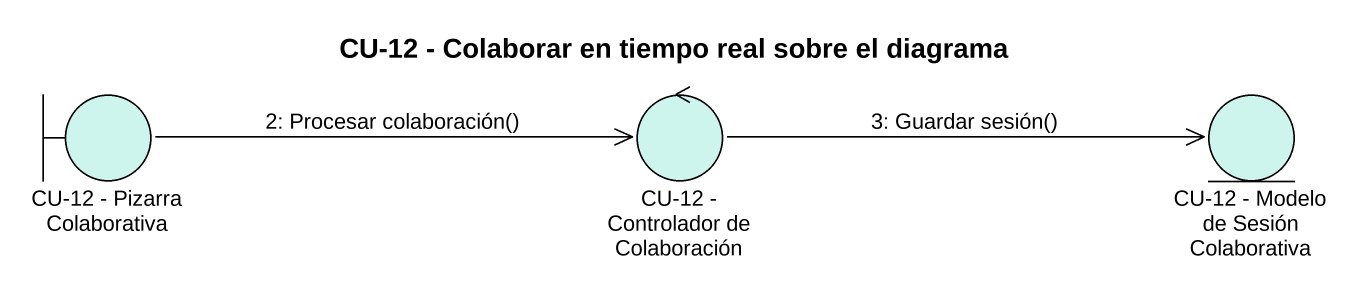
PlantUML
@startuml
title CU-12 - Colaborar en tiempo real sobre el diagrama
boundary "CU-12 - Pizarra Colaborativa" as CU_12_Pizarra_Colaborativa #CDF5EE
control "CU-12 - Controlador de Colaboración" as CU_12_Controlador_de #CDF5EE
entity "CU-12 - Modelo de Sesión Colaborativa" as CU_12_Modelo_de_Sesión #CDF5EE
CU_12_Pizarra_Colaborativa -right-> CU_12_Controlador_de : 2: Procesar colaboración()
CU_12_Controlador_de -right-> CU_12_Modelo_de_Sesión : 3: Guardar sesión()
@enduml
